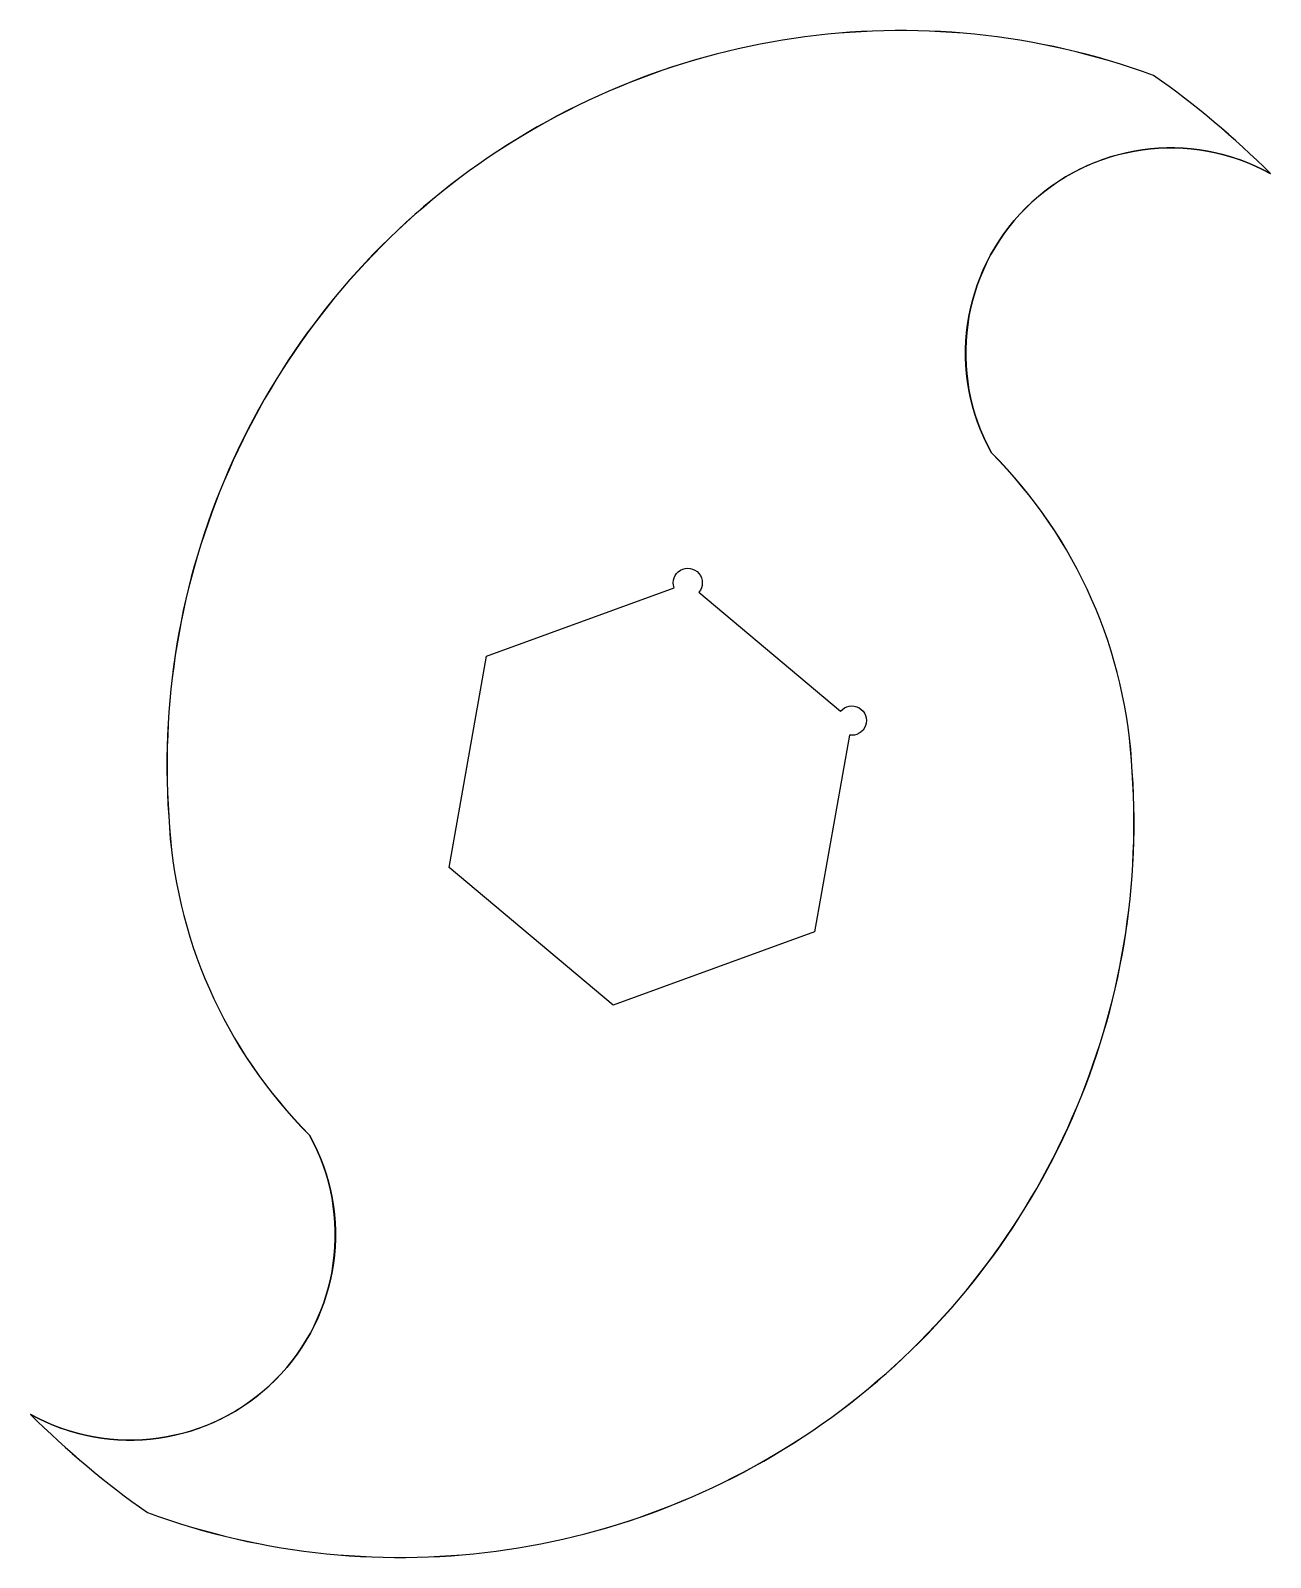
# Model space of a CAD drawing. Header units: millimetres. Extents: x -117 to -33, y -52 to 52.
import ezdxf

# ---------------------------------------------------------------- set-up
doc = ezdxf.new("R2010")
doc.units = ezdxf.units.MM
doc.layers.get('0').update_dxf_attribs({"linetype": 'CONTINUOUS'})

msp = doc.modelspace()

# ---------------------------------------------------------------- linework, layer by layer
for points in [[(-98.33, -23.33, -0.754145), (-117.43, -42.43, 0.043601), (-109.43, -49.14, 0.543907), (-42.03, 1.52, 0.186992), (-51.67, 23.33, -0.754145), (-32.57, 42.43, 0.043601), (-40.57, 49.14, 0.543907), (-107.97, -1.52, 0.186992)], [(-71.69, 13.8), (-61.99, 5.66, -1.732051), (-61.39, 4.03), (-63.77, -9.43), (-77.55, -14.44), (-88.78, -5.02), (-86.23, 9.43), (-73.39, 14.1, -1.732051)]]:
    msp.add_lwpolyline(points, format="xyb", close=True)
for centre, radius, start, end in [((-57.87, 2), 50.21, 69.8474, 184.0158), ((-75, 0), 60, 45, 54.9862), ((-39.39, 30.15), 14.04, 60.9568, 209.0432), ((-75, 0), 33, 2.6338, 45), ((-92.13, -2), 50.21, -110.1526, 4.0158), ((-92.13, -2), 50.21, -110.1526, 4.0158), ((-75, 0), 33, 182.6338, 225), ((-110.61, -30.15), 14.04, -119.0432, 29.0432), ((-75, 0), 60, 225, 234.9862)]:
    msp.add_arc(centre, radius, start, end)

doc.saveas('drawing.dxf')
